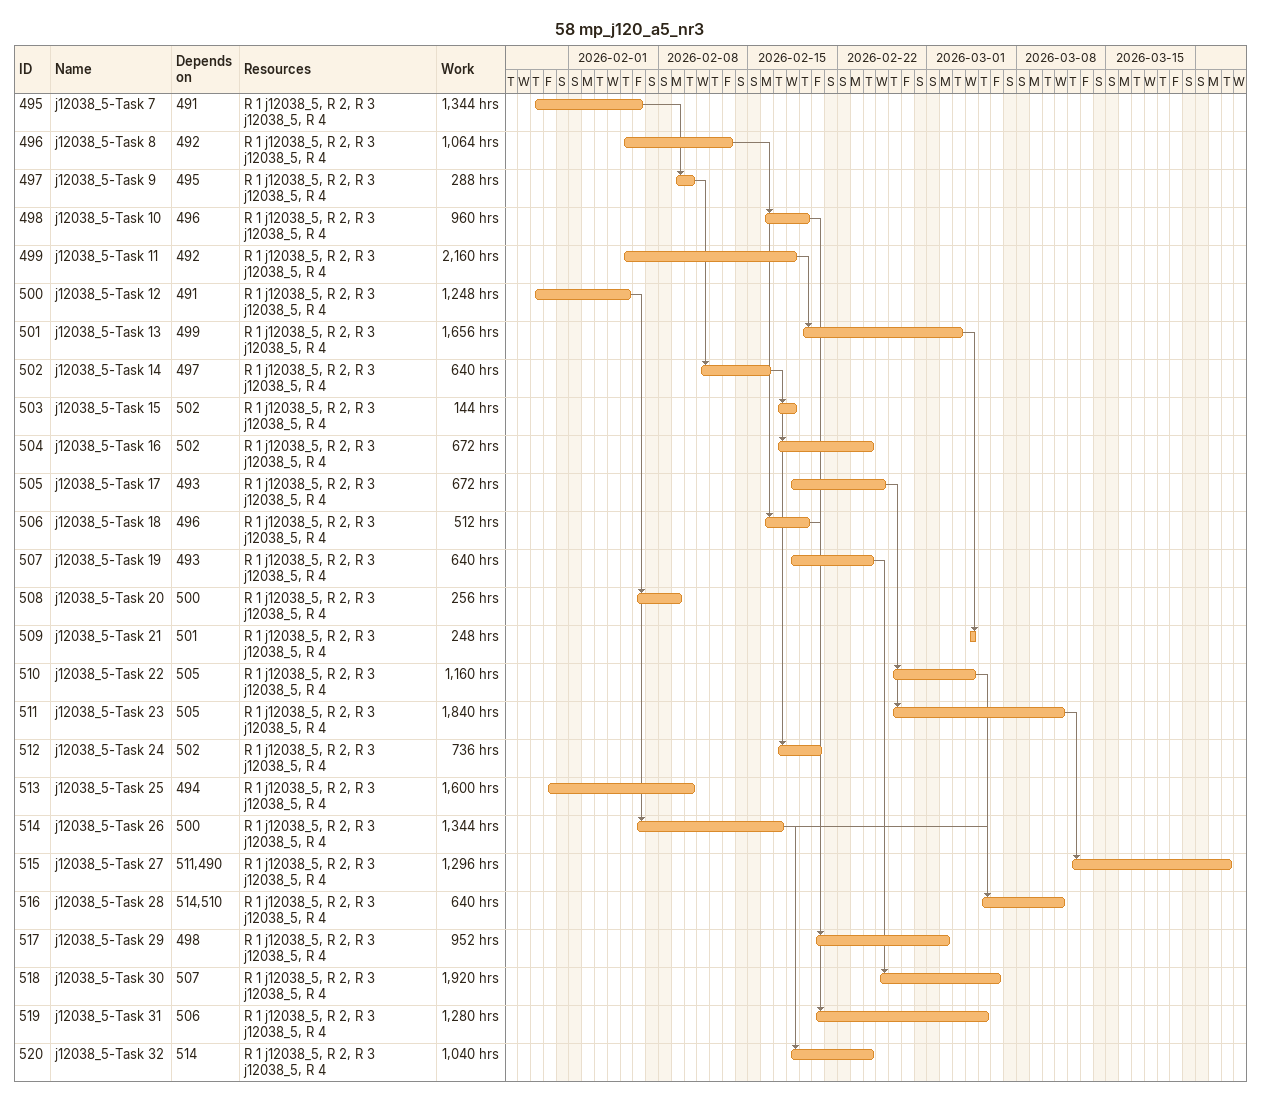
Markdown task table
58 mp_j120_a5_nr3

| ID | Task | Start | Finish | Predecessors | Resources | Work (h) |
|---|---|---|---|---|---|---|
| 495 | j12038_5-Task 7 | 2026-01-29 | 2026-02-06 | 491 | R 1 j12038_5, R 2, R 3 j12038_5, R 4 | 1344 |
| 496 | j12038_5-Task 8 | 2026-02-05 | 2026-02-13 | 492 | R 1 j12038_5, R 2, R 3 j12038_5, R 4 | 1064 |
| 497 | j12038_5-Task 9 | 2026-02-09 | 2026-02-10 | 495 | R 1 j12038_5, R 2, R 3 j12038_5, R 4 | 288 |
| 498 | j12038_5-Task 10 | 2026-02-16 | 2026-02-19 | 496 | R 1 j12038_5, R 2, R 3 j12038_5, R 4 | 960 |
| 499 | j12038_5-Task 11 | 2026-02-05 | 2026-02-18 | 492 | R 1 j12038_5, R 2, R 3 j12038_5, R 4 | 2160 |
| 500 | j12038_5-Task 12 | 2026-01-29 | 2026-02-05 | 491 | R 1 j12038_5, R 2, R 3 j12038_5, R 4 | 1248 |
| 501 | j12038_5-Task 13 | 2026-02-19 | 2026-03-03 | 499 | R 1 j12038_5, R 2, R 3 j12038_5, R 4 | 1656 |
| 502 | j12038_5-Task 14 | 2026-02-11 | 2026-02-16 | 497 | R 1 j12038_5, R 2, R 3 j12038_5, R 4 | 640 |
| 503 | j12038_5-Task 15 | 2026-02-17 | 2026-02-18 | 502 | R 1 j12038_5, R 2, R 3 j12038_5, R 4 | 144 |
| 504 | j12038_5-Task 16 | 2026-02-17 | 2026-02-24 | 502 | R 1 j12038_5, R 2, R 3 j12038_5, R 4 | 672 |
| 505 | j12038_5-Task 17 | 2026-02-18 | 2026-02-25 | 493 | R 1 j12038_5, R 2, R 3 j12038_5, R 4 | 672 |
| 506 | j12038_5-Task 18 | 2026-02-16 | 2026-02-19 | 496 | R 1 j12038_5, R 2, R 3 j12038_5, R 4 | 512 |
| 507 | j12038_5-Task 19 | 2026-02-18 | 2026-02-24 | 493 | R 1 j12038_5, R 2, R 3 j12038_5, R 4 | 640 |
| 508 | j12038_5-Task 20 | 2026-02-06 | 2026-02-09 | 500 | R 1 j12038_5, R 2, R 3 j12038_5, R 4 | 256 |
| 509 | j12038_5-Task 21 | 2026-03-04 | 2026-03-04 | 501 | R 1 j12038_5, R 2, R 3 j12038_5, R 4 | 248 |
| 510 | j12038_5-Task 22 | 2026-02-26 | 2026-03-04 | 505 | R 1 j12038_5, R 2, R 3 j12038_5, R 4 | 1160 |
| 511 | j12038_5-Task 23 | 2026-02-26 | 2026-03-11 | 505 | R 1 j12038_5, R 2, R 3 j12038_5, R 4 | 1840 |
| 512 | j12038_5-Task 24 | 2026-02-17 | 2026-02-20 | 502 | R 1 j12038_5, R 2, R 3 j12038_5, R 4 | 736 |
| 513 | j12038_5-Task 25 | 2026-01-30 | 2026-02-10 | 494 | R 1 j12038_5, R 2, R 3 j12038_5, R 4 | 1600 |
| 514 | j12038_5-Task 26 | 2026-02-06 | 2026-02-17 | 500 | R 1 j12038_5, R 2, R 3 j12038_5, R 4 | 1344 |
| 515 | j12038_5-Task 27 | 2026-03-12 | 2026-03-24 | 511, 490 | R 1 j12038_5, R 2, R 3 j12038_5, R 4 | 1296 |
| 516 | j12038_5-Task 28 | 2026-03-05 | 2026-03-11 | 514, 510 | R 1 j12038_5, R 2, R 3 j12038_5, R 4 | 640 |
| 517 | j12038_5-Task 29 | 2026-02-20 | 2026-03-02 | 498 | R 1 j12038_5, R 2, R 3 j12038_5, R 4 | 952 |
| 518 | j12038_5-Task 30 | 2026-02-25 | 2026-03-06 | 507 | R 1 j12038_5, R 2, R 3 j12038_5, R 4 | 1920 |
| 519 | j12038_5-Task 31 | 2026-02-20 | 2026-03-05 | 506 | R 1 j12038_5, R 2, R 3 j12038_5, R 4 | 1280 |
| 520 | j12038_5-Task 32 | 2026-02-18 | 2026-02-24 | 514 | R 1 j12038_5, R 2, R 3 j12038_5, R 4 | 1040 |
